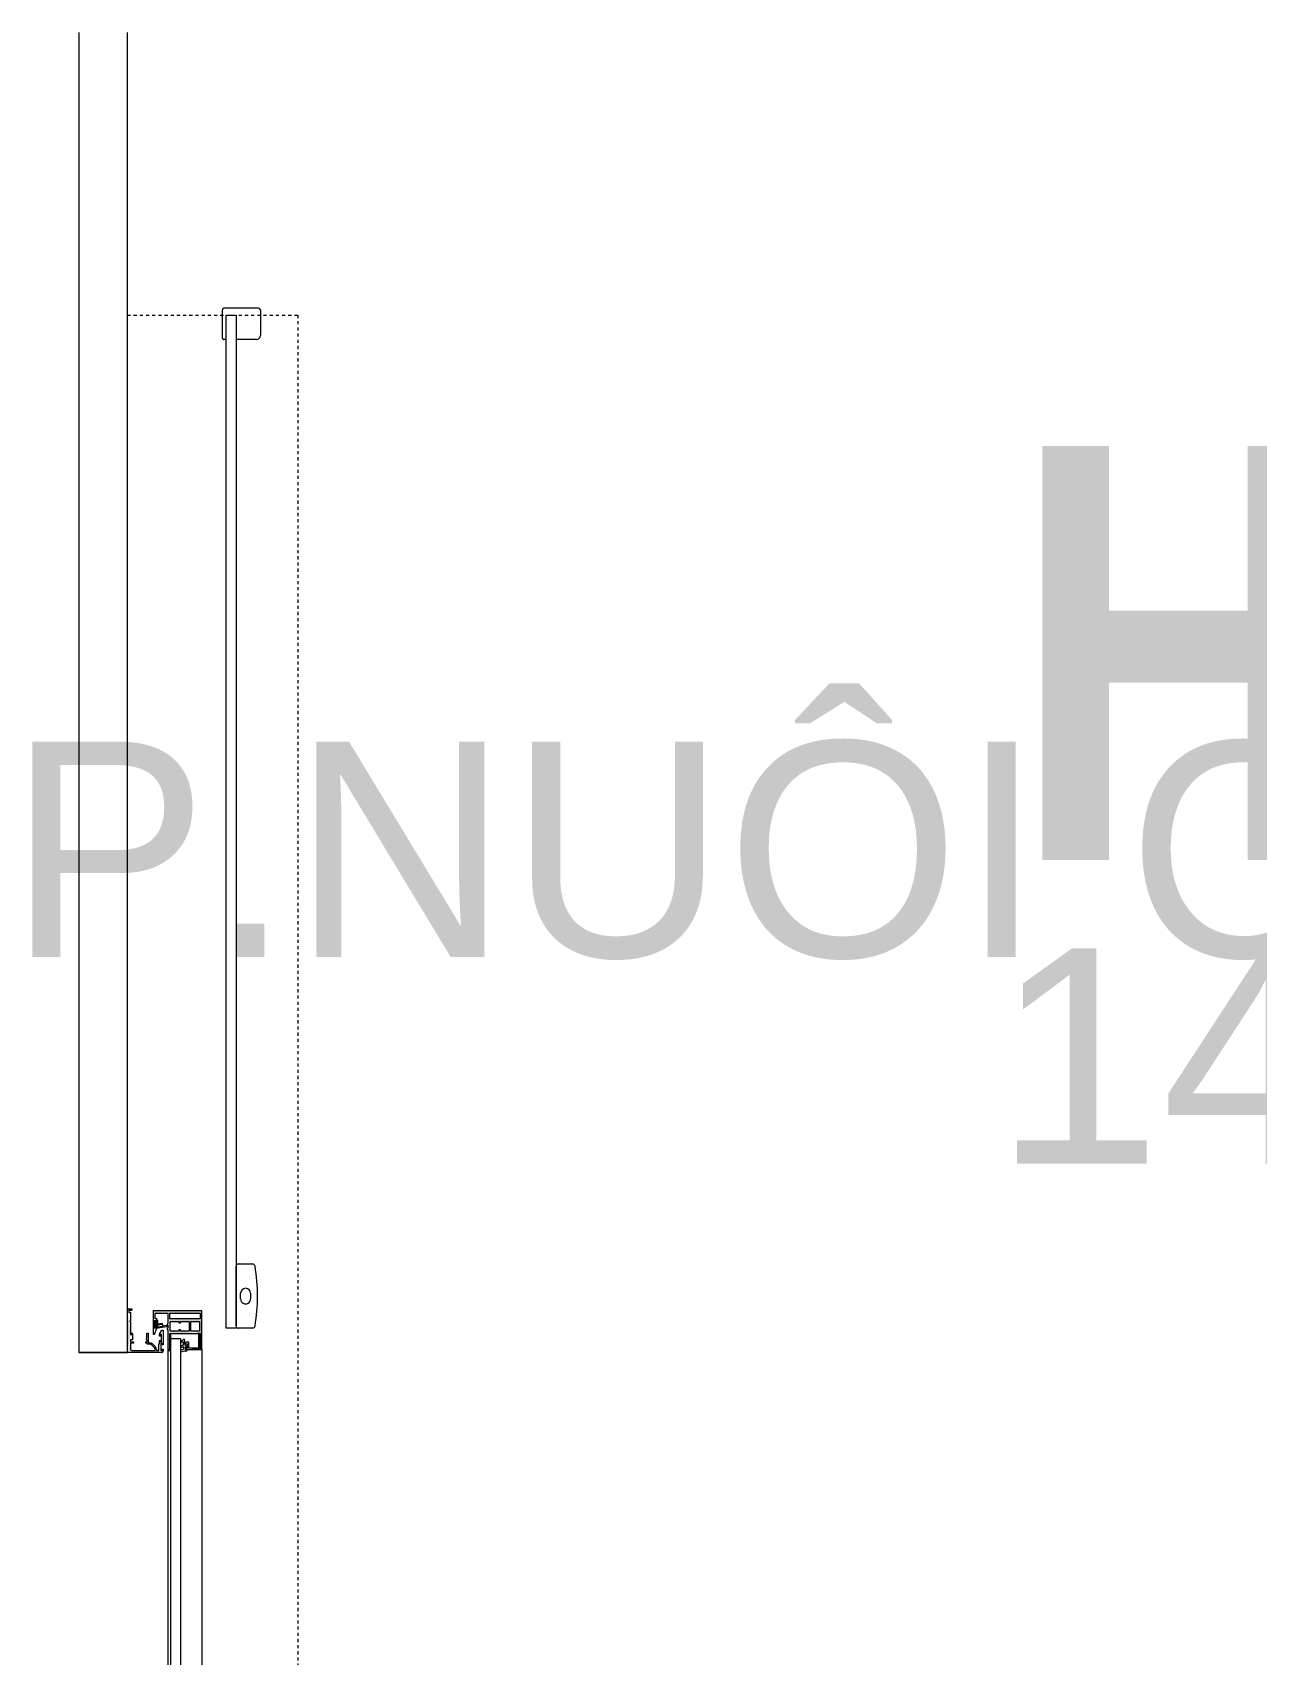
# Model space of a CAD drawing. Header units: millimetres. Extents: x -22227 to 20164, y 15335 to 61747.
# Drawn here: x -206 to 1051, y 54742 to 56407 of the extents above; entities that cross this region are included whole.
import ezdxf

# ---------------------------------------------------------------- set-up
doc = ezdxf.new("R2010")
doc.units = ezdxf.units.MM
doc.linetypes.add('Dash', pattern=[6.35, 3.175, -3.175])
for name, color, linetype, lineweight in [('A-AREA-IDEN', 7, 'Continuous', 9), ('A-DETL-GENF', 7, 'Continuous', 5), ('A-GENM', 7, 'Continuous', 5), ('A-WALL', 7, 'Continuous', 9), ('G-ANNO-TEXT', 7, 'Continuous', 9)]:
    doc.layers.add(name, color=color, linetype=linetype, lineweight=lineweight)
doc.layers.add('A-DOOR', color=5, linetype='Continuous', lineweight=9, true_color=0x0000ff)
doc.layers.add('A-DOOR-HDLN', color=5, linetype='Dash', lineweight=9, true_color=0x0000ff)
doc.styles.add('Arial_3', font='arial.ttf', dxfattribs={"height": 221})
doc.styles.add('Arial_B', font='arialbd.ttf', dxfattribs={"width": 0.8, "height": 425})

# ---------------------------------------------------------------- blocks, each defined once
blk = doc.blocks.new('Automatic-Door_Single_Gilgen_SL-PSXP_Without-Side-Panel_On-Wall - Automatic-Door_Single_Gilgen_SL-PSXP_Without-Side-Panel_On-Wall-V2-MẶT BẰNG BỐ TRÍ THIẾT BỊ')
at = {"layer": 'A-DETL-GENF', "lineweight": 9, "true_color": 0xe2e2e2, "transparency": 33554534}
h = blk.add_hatch(color=254, dxfattribs=at)
h.paths.add_polyline_path([(-503, 68.5), (-519.5, 68.5), (-522.9, 66.5), (-503, 66.5)])
h.paths.add_polyline_path([(-503, 99.5), (-503, 101.5), (-543, 101.5), (-534.5, 99.5), (-519.5, 99.5)])
h.paths.add_polyline_path([(-519, 51.5), (-525.2, 52.9), (-535.8, 51.5)])
h.paths.add_polyline_path([(-519.5, 99.5), (-522, 99), (-522, 90.2)])
h.paths.add_polyline_path([(-519.5, 68.5), (-519.5, 99.5), (-522, 79.6)])
h.paths.add_polyline_path([(-519.5, 68.5), (-522, 77.8), (-522, 69)])
h.paths.add_polyline_path([(-534.5, 68.5), (-540.5, 66.5), (-530.1, 66.5)])
h.paths.add_polyline_path([(-532, 69), (-532, 77.8), (-534.5, 68.5)])
h.paths.add_polyline_path([(-522, 69), (-532, 69), (-528, 66.5)])
h.paths.add_polyline_path([(-534.5, 99.5), (-532, 90.2), (-532, 99)])
h.paths.add_polyline_path([(-532, 79.6), (-532, 88.4), (-534.5, 99.5), (-534.5, 68.5)])
h.paths.add_polyline_path([(-543, 51.5), (-540.5, 53.5), (-540.5, 66.5)])
h.paths.add_polyline_path([(-540.5, 99.5), (-543, 101.5), (-543, 51.5), (-540.5, 68.5)])
blk.add_hatch(color=254, dxfattribs=at).paths.add_polyline_path([(-503, 99.5), (-504.6, 97.9), (-503, 84.7)])
h = blk.add_hatch(color=254, dxfattribs=at)
h.paths.add_polyline_path([(-500, 25), (-518.5, 28), (-545, 25)])
h.paths.add_polyline_path([(-500, 25), (-504, 28), (-509.5, 28)])
h.paths.add_polyline_path([(-500, 60), (-502, 53.3), (-502, 30), (-500, 25)])
at = {"layer": 'A-DETL-GENF', "color": 253, "lineweight": 9, "true_color": 0xaaaaaa}
for p, q in [((-1572, 159.7), (-1572, 124.4)), ((-1570.2, 161.5), (-1543.9, 161.5)), ((-1540, 157.6), (-1540, 136.5)), ((-591, 138.8), (-591, 153.8)), ((-560.9, 151.4), (-555.1, 151.4)), ((-525, 153.8), (-525, 138.8)), ((-1565, 126.5), (-1565, 136.5)), ((-1565, 136.5), (-1540, 136.5)), ((-527.3, 136.5), (-588.7, 136.5)), ((-555.1, 141.2), (-560.9, 141.2)), ((-1541.3, 122.5), (-1570.1, 122.5)), ((-1540, 126.5), (-1565, 126.5)), ((-1540, 126.5), (-1540, 123.8)), ((-503, 101.5), (-543, 101.5)), ((-543, 101.5), (-543, 51.5)), ((-503, 99.5), (-503, 101.5)), ((-540.5, 68.5), (-540.5, 99.5)), ((-540.5, 99.5), (-534.5, 99.5)), ((-534.5, 99.5), (-534.5, 68.5)), ((-532, 90.2), (-532, 99)), ((-532, 99), (-522, 99)), ((-522, 90.2), (-532, 90.2)), ((-532, 88.4), (-522, 88.4)), ((-532, 79.6), (-532, 88.4)), ((-522, 99), (-522, 90.2)), ((-522, 88.4), (-522, 79.6)), ((-503, 99.5), (-519.5, 99.5)), ((-519.5, 99.5), (-519.5, 97.9)), ((-519.5, 68.5), (-519.5, 99.5)), ((-519.5, 99.5), (-503, 99.5)), ((-519.5, 97.9), (-504.6, 97.9)), ((-513.4, 83.5), (-513.4, 82.2)), ((-504.6, 87.9), (-510.7, 87.9)), ((-510.7, 87.9), (-510.7, 84.7)), ((-510.7, 84.7), (-509.1, 84.7)), ((-509.1, 84.7), (-509.1, 86.3)), ((-509.1, 86.3), (-504.6, 86.3)), ((-504.6, 97.9), (-504.6, 87.9)), ((-504.6, 86.3), (-504.6, 84.7)), ((-504.6, 84.7), (-503, 84.7)), ((-503, 84.7), (-503, 99.5)), ((-503, 86.7), (-503, 84.7)), ((-534.5, 68.5), (-540.5, 68.5)), ((-530.5, 79.6), (-532, 79.6)), ((-532, 69), (-532, 77.8)), ((-532, 77.8), (-530.5, 77.8)), ((-522, 69), (-532, 69)), ((-530.5, 77.8), (-530.5, 79.6)), ((-522, 79.6), (-523.5, 79.6)), ((-523.5, 79.6), (-523.5, 77.8)), ((-523.5, 77.8), (-522, 77.8)), ((-522, 77.8), (-522, 69)), ((-503, 68.5), (-519.5, 68.5)), ((-501.8, 69.5), (-518.3, 69.5)), ((-518.3, 69.5), (-518.3, 68.5)), ((-518.3, 68.5), (-503, 68.5)), ((-511.9, 79.5), (-510.9, 79.5)), ((-510.9, 79.5), (-510.9, 82.3)), ((-510.9, 82.3), (-507.6, 82.3)), ((-507.6, 82.3), (-506.3, 79.5)), ((-506.3, 79.5), (-504.8, 79.5)), ((-504.8, 79.5), (-506.2, 82.6)), ((-506.2, 82.6), (-503.4, 82.6)), ((-503.4, 82.6), (-502.1, 79.5)), ((-503, 68.5), (-503, 66.9)), ((-503, 66.5), (-503, 68.5)), ((-503, 66.9), (-502, 66.9)), ((-502.1, 79.5), (-500.4, 79.5)), ((-502, 66.9), (-501.8, 69.5)), ((-543, 51.5), (-535.8, 51.5)), ((-540.5, 53.5), (-540.5, 66.5)), ((-540.5, 66.5), (-530.1, 66.5)), ((-534.5, 53.5), (-540.5, 53.5)), ((-535.8, 51.5), (-519, 51.5)), ((-531.6, 55.1), (-534.5, 55.1)), ((-534.5, 55.1), (-534.5, 53.5)), ((-533, 52.9), (-533, 54.1)), ((-533, 54.1), (-531.6, 54.1)), ((-525.2, 52.9), (-533, 52.9)), ((-530, 56.1), (-532.9, 56.1)), ((-532.9, 56.1), (-532.9, 55.1)), ((-532.9, 55.1), (-531.2, 55.1)), ((-531.2, 54.1), (-532.6, 54.1)), ((-532.6, 54.1), (-532.6, 53.1)), ((-532.6, 53.1), (-525.6, 53.1)), ((-531.6, 54.1), (-531.6, 55.1)), ((-531.2, 55.1), (-531.2, 54.1)), ((-530.4, 54.1), (-530.4, 55.1)), ((-530.4, 55.1), (-527.8, 55.1)), ((-527.8, 54.1), (-530.4, 54.1)), ((-530.1, 66.5), (-528.8, 65.7)), ((-527, 61.6), (-530, 61.1)), ((-530, 61.1), (-529.1, 56.1)), ((-529.3, 60.6), (-526.9, 61)), ((-528.5, 56.1), (-529.3, 60.6)), ((-528.8, 65.7), (-528, 65.7)), ((-526.1, 56.1), (-528.5, 56.1)), ((-528, 65.7), (-528, 66.5)), ((-528, 66.5), (-525, 66.5)), ((-527.8, 55.1), (-527.8, 54.1)), ((-526.9, 65.5), (-527.7, 65.4)), ((-527.7, 65.4), (-527, 61.6)), ((-527, 54.1), (-527, 55.1)), ((-527, 55.1), (-526.1, 55.1)), ((-525.6, 54.1), (-527, 54.1)), ((-525.3, 56.2), (-526.9, 65.5)), ((-526.9, 61), (-526.1, 56.1)), ((-525, 55.1), (-526.7, 55.1)), ((-526.7, 55.1), (-526.7, 54.1)), ((-526.7, 54.1), (-525.2, 54.1)), ((-525.6, 53.1), (-525.6, 54.1)), ((-525.2, 54.1), (-525.2, 52.9)), ((-525, 66.5), (-525, 65.7)), ((-525, 65.7), (-524.2, 65.7)), ((-519, 52.8), (-525, 55.1)), ((-524.2, 65.7), (-522.9, 66.5)), ((-519, 57.9), (-523, 60.2)), ((-522.9, 66.5), (-503, 66.5)), ((-517, 57.9), (-519, 57.9)), ((-519, 51.5), (-519, 52.8)), ((-518.5, 60.1), (-518.5, 58.9)), ((-511, 60.1), (-518.5, 60.1)), ((-518.5, 58.9), (-517, 58.9)), ((-517, 58.9), (-517, 57.9)), ((-512.5, 58.9), (-511, 58.9)), ((-512.5, 57.9), (-512.5, 58.9)), ((-509.3, 57.9), (-512.5, 57.9)), ((-511, 58.9), (-511, 60.1)), ((-509.5, 60.5), (-509.5, 59.3)), ((-508, 60.5), (-509.5, 60.5)), ((-509.5, 59.3), (-502, 59.3)), ((-508.2, 57.3), (-509.3, 57.9)), ((-509, 50.6), (-505.8, 53.8)), ((-502, 57.3), (-508.2, 57.3)), ((-504.5, 53), (-508.2, 49.3)), ((-508, 61.5), (-508, 60.5)), ((-502, 53.3), (-503.8, 53.3)), ((-503.5, 61.5), (-501.5, 61.5)), ((-503.5, 60.5), (-503.5, 61.5)), ((-502, 60.5), (-503.5, 60.5)), ((-503.3, 54.8), (-502, 54.8)), ((-502, 59.3), (-502, 60.5)), ((-502, 54.8), (-502, 57.3)), ((-520, 46.4), (-510, 46.4)), ((-520, 45), (-520, 46.4)), ((-515.3, 45), (-520, 45)), ((-514.5, 44.7), (-515.3, 45)), ((-513.5, 44.7), (-514.5, 44.7)), ((-512.8, 45.2), (-513.5, 44.7)), ((-511, 45.2), (-512.8, 45.2)), ((-511, 43.8), (-511, 45.2)), ((-509.5, 43.8), (-511, 43.8)), ((-510, 46.4), (-510, 48.1)), ((-509.5, 45.2), (-509.5, 43.8)), ((-508.5, 45.2), (-509.5, 45.2)), ((-508.5, 48.6), (-508.5, 45.2)), ((-545, 29.5), (-543.6, 29.5)), ((-545, 25), (-545, 29.5)), ((-543.8, 28), (-543.8, 26.5)), ((-542.7, 28), (-543.8, 28)), ((-543.8, 26.5), (-541, 26.5)), ((-543.6, 29.5), (-542.7, 28)), ((-541, 28), (-532.6, 28)), ((-541, 26.5), (-541, 28)), ((-531.4, 28), (-518.5, 28)), ((-520.1, 29.7), (-519.5, 30.3)), ((-518.5, 29.7), (-520.1, 29.7)), ((-519.5, 30.3), (-513, 30.3)), ((-518.5, 28), (-518.5, 29.7)), ((-513, 30.3), (-513, 28)), ((-513, 28), (-511, 28)), ((-511, 31.2), (-509.5, 31.2)), ((-511, 28), (-511, 31.2)), ((-509.5, 31.2), (-509.5, 28))]:
    blk.add_line(p, q, dxfattribs=at)
at = {"layer": 'A-DETL-GENF', "color": 9, "lineweight": 9, "true_color": 0xc0c0c0}
for p, q in [((-523, 61.5), (-508, 61.5)), ((-523, 60.2), (-523, 61.5)), ((-502, 30), (-502, 53.3)), ((-500, 60), (-500, 25)), ((-500, 25), (-545, 25)), ((-509.5, 28), (-504, 28))]:
    blk.add_line(p, q, dxfattribs=at)
at = {"layer": 'A-DETL-GENF', "color": 253, "lineweight": 9, "true_color": 0xaaaaaa}
for centre, radius, start, end in [((-1570.2, 159.7), 1.78, 90, 180), ((-1543.9, 157.6), 3.92, 0, 90), ((-587.3, 152.3), 3.96, 111.5692, 158.4308), ((-558, -30.7), 189.2, 80.6405, 99.3595), ((-560.9, 146.3), 5.1, 90, 270), ((-555.1, 146.3), 5.1, 270, 90), ((-528.7, 152.3), 3.96, 21.5692, 68.4308), ((-588.7, 138.8), 2.26, 180, 270), ((-527.3, 138.8), 2.26, 270, 360), ((-1570.1, 124.4), 1.93, 180, 270), ((-1541.3, 123.8), 1.33, 270, 0), ((-511.2, 88.8), 5.7, 246.5933, 327.974), ((-504.4, 86.1), 1.99, 191.6146, 314.3914), ((-504.2, 84.4), 2.66, 3.0086, 62.3926), ((-486.8, 85.3), 14.8, 183.0086, 202.9914), ((-514.5, 79.8), 2.6, 353.5555, 66.4445), ((-529.6, 56.1), 0.462, 175.1879, 9.8931), ((-526.1, 56), 0.9, 270, 9.8931), ((-506.5, 48.1), 3.5, 135, 180), ((-503.3, 51.3), 3.5, 90, 135), ((-503.8, 52.3), 1, 90, 135), ((-501.5, 60), 1.5, 0, 90.037), ((-507.5, 48.6), 1, 135, 180), ((-532, 28), 0.583, 180, 240), ((-532, 28), 0.583, 330, 0), ((-504, 30), 2, 285, 345)]:
    blk.add_arc(centre, radius, start, end, dxfattribs=at)
at = {"layer": 'A-DETL-GENF', "color": 9, "lineweight": 9, "true_color": 0xc0c0c0}
for centre, radius, start, end in [((-532, 28), 0.583, 240, 270), ((-532, 28), 0.583, 300, 330), ((-504, 30), 2, 270, 285), ((-504, 30), 2, 345, 0)]:
    blk.add_arc(centre, radius, start, end, dxfattribs=at)
at = {"layer": 'A-DETL-GENF', "color": 254, "lineweight": 9, "true_color": 0xcdcdcd}
blk.add_arc((-532, 28), 0.583, 270, 300, dxfattribs=at)
at = {"layer": 'A-DOOR-HDLN', "color": 161, "true_color": 0xaaaaff}
for p, q in [((-1565, 200), (535, 200)), ((-1565, 25), (-1565, 200))]:
    blk.add_line(p, q, dxfattribs=at)
at = {"layer": 'A-GENM', "color": 253, "lineweight": 9, "true_color": 0xaaaaaa}
for p, q in [((-1565, 136.5), (-525, 136.5)), ((-1565, 126.5), (-1565, 136.5)), ((-525, 136.5), (-525, 126.5)), ((-525, 126.5), (-1565, 126.5)), ((-503, 101.5), (446, 101.5)), ((-514.5, 79.5), (458.5, 79.5)), ((-514.5, 69.5), (-514.5, 79.5)), ((458.5, 69.5), (-514.5, 69.5)), ((-503, 66.5), (446, 66.5))]:
    blk.add_line(p, q, dxfattribs=at)
blk = doc.blocks.new('AK-SGS-M3-A_rvt-1-MẶT BẰNG BỐ TRÍ THIẾT BỊ')
at = {"layer": 'A-WALL', "color": 253, "true_color": 0xaaaaaa}
for p, q in [((-158.6, 56406.9), (-158.6, 55051.9)), ((-108.6, 55096.9), (-108.6, 56406.9)), ((-158.6, 55051.9), (-108.6, 55051.9))]:
    blk.add_line(p, q, dxfattribs=at)
at = {"layer": 'A-WALL', "color": 254, "true_color": 0xcccccc}
for p, q in [((-158.6, 56406.9), (-158.6, 55051.9)), ((-108.6, 55096.9), (-108.6, 56406.9)), ((-108.6, 55051.9), (-158.6, 55051.9))]:
    blk.add_line(p, q, dxfattribs=at)
at = {"layer": 'A-WALL', "color": 9, "true_color": 0xc0c0c0}
blk.add_line((-108.6, 55051.9), (-108.6, 55096.9), dxfattribs=at)
at = {"layer": 'A-WALL', "color": 254, "true_color": 0xd4d4d4}
blk.add_line((-108.6, 55051.9), (-108.6, 55096.9), dxfattribs=at)
at = {"layer": 'A-DOOR', "color": 9, "lineweight": 9, "true_color": 0xaaaad4, "rotation": 269.9999999999999}
blk.add_blockref('Automatic-Door_Single_Gilgen_SL-PSXP_Without-Side-Panel_On-Wall - Automatic-Door_Single_Gilgen_SL-PSXP_Without-Side-Panel_On-Wall-V2-MẶT BẰNG BỐ TRÍ THIẾT BỊ', (-133.6, 54551.9), dxfattribs=at)

msp = doc.modelspace()

# ---------------------------------------------------------------- block references
at = {"lineweight": 5}
msp.add_blockref('AK-SGS-M3-A_rvt-1-MẶT BẰNG BỐ TRÍ THIẾT BỊ', (0, 0), dxfattribs=at)

# ---------------------------------------------------------------- texts
at = {"layer": 'A-AREA-IDEN', "color": 253, "true_color": 0xaaaaaa, "char_height": 221, "line_spacing_factor": 0.936439, "style": 'Arial_3'}
for s, insert, width, attachment_point in [('\\pxqc,t9.76923,19.53846,29.30769,39.07692,48.84615,58.61538,68.38462,78.15385,87.92308,97.69231,107.46154,117.23077,127,136.76923,146.53846,156.30769,166.07692,175.84615,185.61538,195.38462,205.15385,214.92308,224.69231,234.46154,244.23077,254,263.76923,273.53846,283.30769,293.07692,302.84615,312.61538;{P.NUÔI CẤY VI SINH 1}', (1389.5, 55454.8), 3204.5, 8), ('\\pxqc,t9.76923,19.53846,29.30769,39.07692,48.84615,58.61538,68.38462,78.15385,87.92308,97.69231,107.46154,117.23077,127,136.76923,146.53846,156.30769,166.07692,175.84615,185.61538,195.38462,205.15385,214.92308,224.69231,234.46154,244.23077,254,263.76923,273.53846,283.30769,293.07692,302.84615,312.61538;{14.84 m²}', (1390.4, 55354.7), 1213.8, 5)]:
    msp.add_mtext(s, dxfattribs=dict(at, insert=insert, width=width, attachment_point=attachment_point))
at = {"layer": 'G-ANNO-TEXT', "color": 1, "true_color": 0xff0000, "insert": (798.9, 55982.5), "char_height": 425, "width": 3616.689, "attachment_point": 1, "line_spacing_factor": 0.936439, "style": 'Arial_B'}
msp.add_mtext('\\pxt4.064,8.128,12.192,16.256,20.32,24.384,28.448,32.512,36.576,40.64,44.704,48.768,52.832,56.896,60.96,65.024,69.088,73.152,77.216,81.28,85.344,89.408,93.472,97.536,101.6,105.664,109.728,113.792,117.856,121.92,125.984,130.048;{HN-EAFE-1.01.1}', dxfattribs=at)

doc.saveas('drawing.dxf')
